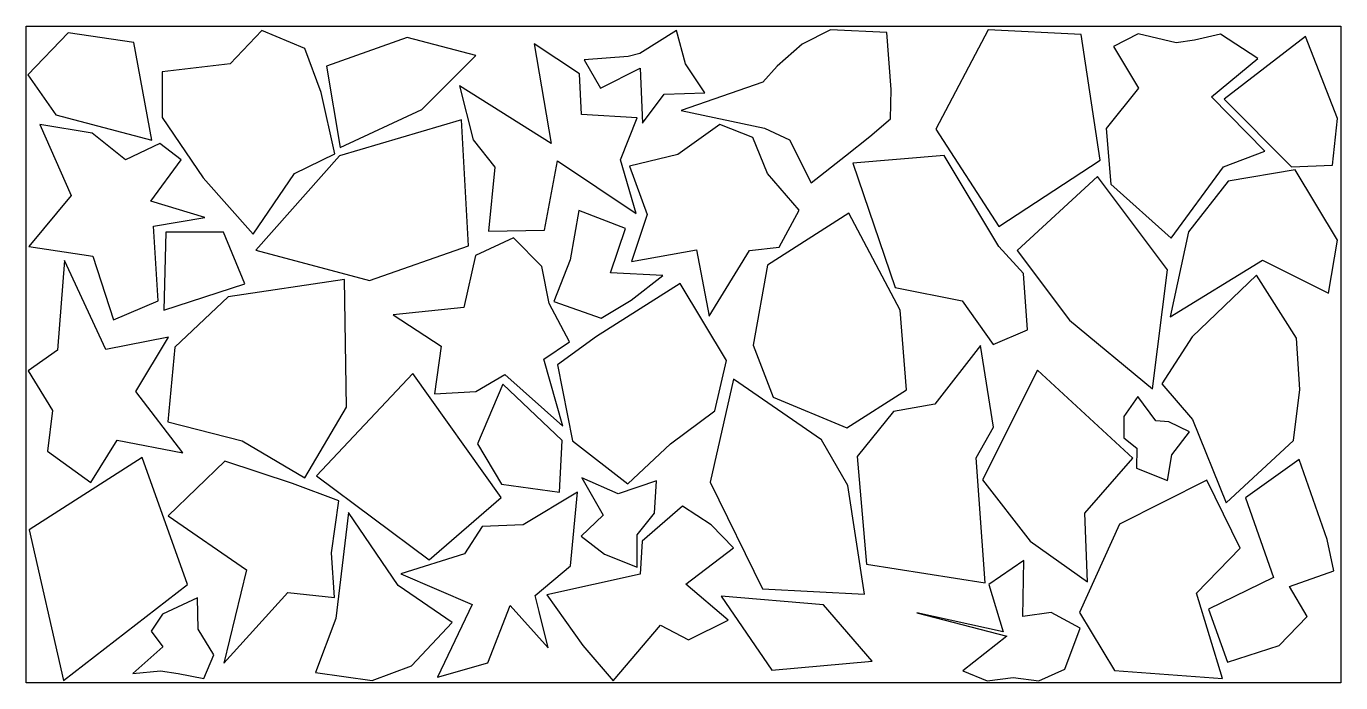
# Model space of a CAD drawing. Header units: metres. Extents: x 0 to 1998, y 0 to 998.
import ezdxf

# ---------------------------------------------------------------- set-up
doc = ezdxf.new("R2010")
doc.units = ezdxf.units.M

msp = doc.modelspace()

# ---------------------------------------------------------------- linework, layer by layer
for points in [[(0, 0), (0, 997.9), (1997.9, 997.9), (1997.9, 0), (0, 0)], [(2.6, 924.1), (45, 863.4), (190.8, 825), (163.5, 973.4), (63.5, 988.1), (2.6, 924.1)], [(268.8, 767.7), (344.9, 681.7), (407.8, 774), (469.2, 804.2), (448, 897.3), (423.3, 964), (358.2, 991.6), (309.7, 940.7), (206.4, 928.9), (206.7, 859.2), (268.8, 767.7)], [(456.5, 937.1), (476.9, 813.7), (601, 871.5), (683.3, 953.7), (578.8, 981.1), (456.5, 937.1)], [(988.1, 991.6), (932.7, 956.6), (915, 952), (847.8, 946.8), (873, 903.7), (933, 934.3), (936.6, 850.5), (969.5, 894.9), (1031.3, 896.9), (1001.9, 940.6), (988.1, 991.6)], [(1314.7, 901.7), (1308, 988.5), (1222.2, 992.7), (1179.5, 970.6), (1141.2, 937.1), (1119.4, 913), (995.4, 869.7), (1122.1, 843.1), (1160, 825.5), (1193.1, 760.1), (1245.4, 800.9), (1282, 830.2), (1313.8, 857.1), (1314.7, 901.7)], [(1603.4, 985.3), (1461.9, 992.7), (1382.3, 841.7), (1478.3, 693.7), (1632.5, 794.4), (1603.4, 985.3)], [(1740, 675.7), (1819.5, 784.3), (1882.4, 808.1), (1801.4, 890.9), (1872, 948.9), (1815.1, 985.9), (1775.9, 976.7), (1747.7, 972.7), (1689.8, 986.2), (1652.6, 967), (1690.7, 903.9), (1641.3, 842.5), (1648.6, 757.8), (1740, 675.7)], [(1993.2, 857.6), (1944.6, 982.6), (1821, 887), (1923.3, 784), (1985.3, 787), (1993.2, 857.6)], [(712, 783.5), (702.8, 686.3), (787.7, 688.1), (807.3, 793.6), (927.1, 713.3), (903.4, 794.8), (928.6, 858.8), (843.7, 864), (840.8, 925.7), (772, 971.2), (797.8, 819.9), (658.5, 907.4), (679, 825.3), (712, 783.5)], [(68.2, 740.7), (3.8, 663), (101.3, 648.6), (132.5, 551.9), (200.3, 580.3), (193.3, 694.1), (271.2, 707.1), (189.1, 732.2), (235.4, 794.7), (203.2, 819.6), (150.7, 794.8), (100.1, 835.5), (20.6, 848.4), (68.2, 740.7)], [(521.8, 611.6), (672.3, 664.3), (661.4, 855.6), (476.2, 801), (348.7, 657.6), (521.8, 611.6)], [(1126.7, 774.3), (1104.5, 829), (1054.3, 848.7), (990.2, 803.2), (916.9, 785.3), (943.5, 712), (919.7, 640.2), (1018.5, 657.9), (1038.2, 557.4), (1099.1, 657.3), (1144.2, 662), (1175, 718.6), (1126.7, 774.3)], [(1478, 662.9), (1395.2, 801.6), (1256.4, 789.7), (1320.9, 600.9), (1422.4, 580.3), (1469.4, 514.2), (1521.7, 536.5), (1515.5, 622.2), (1478, 662.9)], [(1993.2, 673), (1928.5, 779.8), (1826.9, 762.5), (1766.3, 685.2), (1738.6, 556), (1879.1, 642.4), (1979.4, 592.4), (1993.2, 673)], [(1585.7, 551.1), (1711.9, 446.6), (1734.4, 627.9), (1628.1, 769.7), (1506.2, 657.2), (1585.7, 551.1)], [(826.9, 642.8), (801.9, 579.3), (873.8, 554.2), (919.6, 581.6), (967.7, 618.8), (888, 623.3), (910.8, 690.6), (840, 718), (826.9, 642.8)], [(1337.7, 445.3), (1328.3, 566.3), (1250.2, 713.9), (1126.6, 635), (1104.6, 513.1), (1135, 434.2), (1247.1, 387.5), (1337.7, 445.3)], [(212, 684.7), (209.1, 566.3), (332.1, 606.5), (299.8, 684.9), (212, 684.7)], [(665.2, 570.2), (557.8, 559.4), (630.5, 511.8), (620.5, 439.3), (683.4, 442.7), (727.2, 468.5), (815.3, 390.2), (786.8, 492), (825.9, 518.1), (794.8, 576.4), (783.4, 632.9), (740.7, 676.1), (682.6, 649.2), (665.2, 570.2)], [(166.3, 442.5), (216.1, 525.5), (120.8, 506.5), (58.2, 642), (47.6, 505.7), (2.7, 474), (39.9, 413.6), (32.4, 352.1), (98.2, 304.4), (138, 368.5), (238, 349.4), (166.3, 442.5)], [(423.6, 311.3), (486.6, 419), (483.8, 612.9), (306.7, 586.6), (225.9, 510), (214.9, 396.4), (328.1, 367.9), (423.6, 311.3)], [(979, 363.2), (1046.6, 413.5), (1064.5, 489.7), (994, 606.7), (866.5, 526.2), (807.2, 483.4), (830.1, 367.5), (914.3, 302.4), (979, 363.2)], [(1935.7, 445.5), (1930.8, 524), (1870.1, 619.3), (1772, 525.6), (1725.8, 454.2), (1772.6, 399.9), (1823.6, 273.7), (1926.3, 368), (1935.7, 445.5)], [(1381, 423.6), (1318.1, 412.3), (1262.8, 344.1), (1276.9, 180), (1457.6, 151.9), (1443.6, 342), (1469.9, 388.6), (1450.6, 512.8), (1381, 423.6)], [(721.8, 281.7), (587.7, 470), (441.1, 314.4), (612.6, 186.6), (721.8, 281.7)], [(1039.5, 304.8), (1118.9, 142.8), (1274.1, 134.4), (1248.7, 299.9), (1208.9, 369), (1074.8, 461.5), (1039.5, 304.8)], [(1613.1, 153.5), (1608.8, 257.7), (1682, 341.3), (1537.1, 475), (1453.5, 308.2), (1525.7, 215.4), (1613.1, 153.5)], [(814.5, 368.3), (724.1, 453.9), (685.8, 363.2), (722.2, 302), (810.6, 289.8), (814.5, 368.3)], [(1689.4, 435.2), (1668.3, 404.7), (1668.2, 372.4), (1688.1, 356.7), (1687.7, 326.4), (1734.4, 307.5), (1741.3, 346.2), (1767.9, 381.5), (1736.6, 396.5), (1717, 398.3), (1689.4, 435.2)], [(56.4, 3.5), (244.9, 149.5), (175.9, 342.4), (4.5, 232.6), (56.4, 3.5)], [(464.1, 197.6), (474.9, 276.3), (404.6, 302.9), (301.6, 337), (215.9, 253.7), (334.8, 171.5), (300.3, 29.7), (397.5, 137.1), (468.6, 129.3), (464.1, 197.6)], [(1934.5, 339.5), (1853, 281.1), (1895.8, 159.8), (1797, 111.6), (1825.8, 31.2), (1904.6, 56.6), (1946.7, 100.6), (1920.1, 146.5), (1987.2, 169.9), (1977.2, 217.8), (1934.5, 339.5)], [(928.5, 224.8), (954.8, 257.7), (958.1, 306.8), (899.8, 287.2), (844.5, 311.6), (876.9, 254.5), (843.4, 222.8), (879, 195.5), (928.5, 175.5), (928.5, 224.8)], [(1654.3, 18.6), (1818.3, 6.5), (1778.5, 136.1), (1845, 204.5), (1794.6, 307.8), (1661.9, 240.8), (1600.8, 106.5), (1654.3, 18.6)], [(773.6, 132.6), (827.2, 177.8), (837.7, 289.5), (755.4, 239.8), (692.9, 237.4), (666.3, 195.8), (569.3, 165.7), (677.6, 118.9), (625.2, 8.3), (701.4, 30), (735.3, 117.3), (793, 53.2), (779.6, 108.2), (773.6, 132.6)], [(1075.2, 205.1), (1041.1, 240), (997.4, 268.5), (936, 215.2), (933.3, 164.8), (791.1, 133.5), (845.7, 56.4), (891.8, 3.1), (963.8, 87.5), (1006.8, 65.1), (1066.7, 95.3), (1002.4, 149.7), (1075.2, 205.1)], [(565.1, 147.9), (490, 258.9), (470.3, 97.6), (439.7, 15.7), (525.7, 3.4), (585.7, 25.7), (647.4, 91.6), (565.1, 147.9)], [(1460.7, 3.1), (1499.8, 7.9), (1539.3, 2.7), (1578.5, 20.8), (1601.8, 82.8), (1557.6, 106.8), (1514.6, 100.9), (1516, 185.9), (1463, 149.4), (1484.9, 77.2), (1353.4, 106.1), (1490.3, 70.8), (1423.3, 18), (1460.7, 3.1)], [(207.1, 104), (189.6, 78.4), (207.3, 54.4), (161.9, 14.1), (203.9, 18), (230.9, 13.9), (270, 6.6), (285.3, 42.2), (261.1, 81.6), (260.2, 129.1), (207.1, 104)], [(1056.3, 131.5), (1133, 19.3), (1285.7, 32.8), (1211.6, 118.6), (1056.3, 131.5)]]:
    msp.add_lwpolyline(points)

doc.saveas('drawing.dxf')
